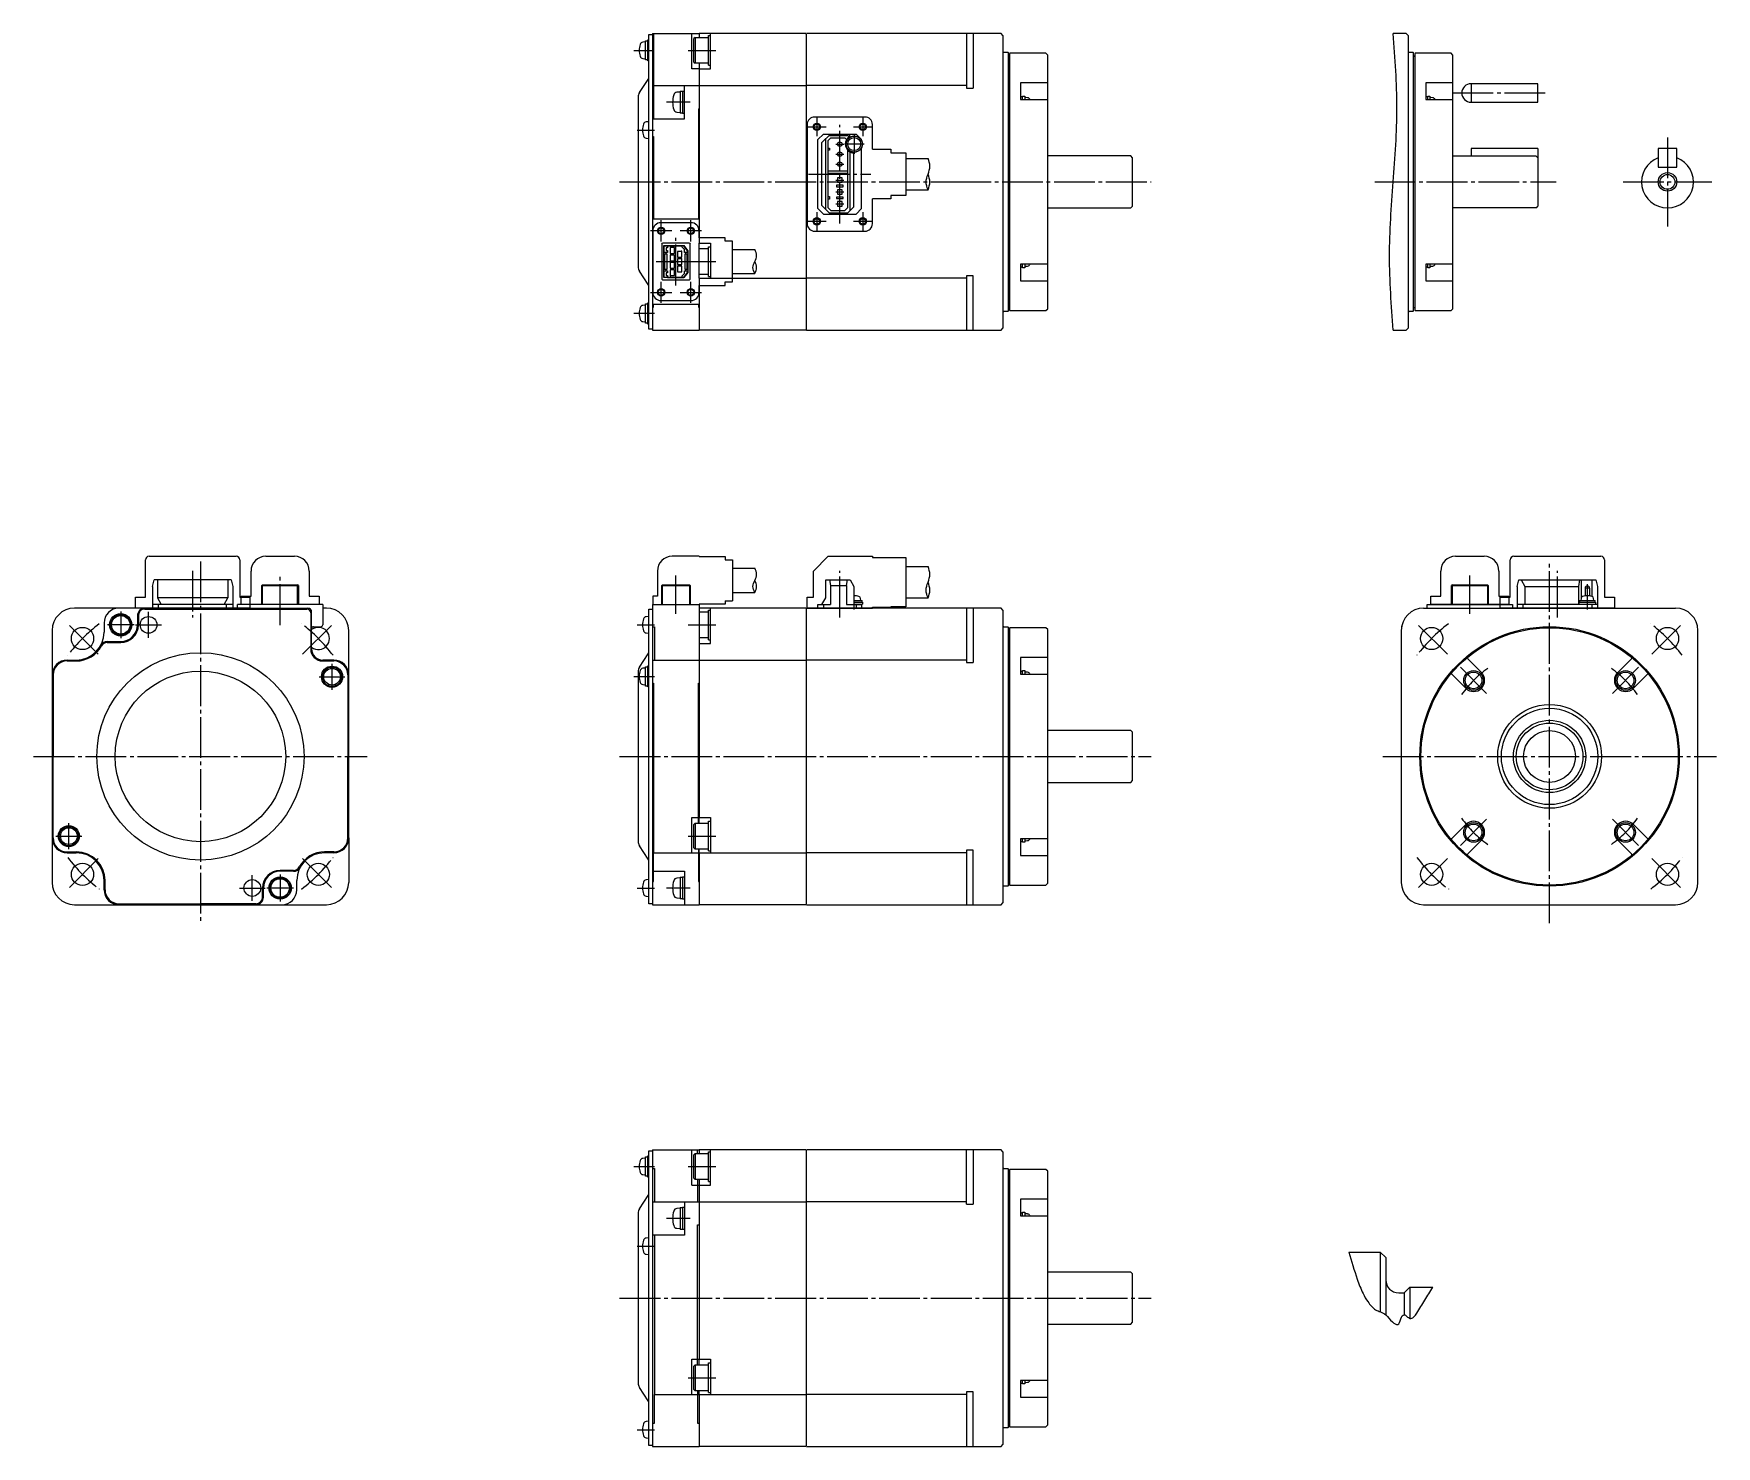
# Model space of a CAD drawing. Header units: millimetres. Extents: x -232 to 222, y -206 to 175.
import ezdxf

# ---------------------------------------------------------------- set-up
doc = ezdxf.new("R2010")
doc.units = ezdxf.units.MM
doc.linetypes.add('DASH_CENTER', pattern=[14, 11, -1, 1, -1])

msp = doc.modelspace()

# ---------------------------------------------------------------- linework, layer by layer
at = {"color": 7, "linetype": 'Continuous'}
for p, q in [((-66.9, 172.75), (-67.68, 172.68)), ((-66.9, 167.9), (-66.9, 173.1)), ((-66.9, 173.1), (-66.3, 173.1)), ((-66.3, 167.65), (-66.3, 173.35)), ((-66.3, 173.35), (-66, 173.35)), ((-66, 174.75), (-65, 174.75)), ((-66, 135), (-66, 174.75)), ((-65, 175), (-65, 95)), ((-65, 175), (-52.4, 175)), ((-64.8, 175), (-64.8, 161)), ((-54.4, 165.5), (-54.4, 175)), ((-53.55, 174), (-53.9, 173.65)), ((-53.9, 167.35), (-53.9, 173.65)), ((-53.55, 174), (-49.9, 174)), ((-53.55, 174), (-53.55, 167)), ((-52.4, 175), (-52.4, 174)), ((-23.7, 175), (-52.4, 175)), ((-49.9, 166.5), (-49.9, 174.5)), ((-49.9, 174.5), (-49.4, 174.5)), ((-49.4, 165.5), (-49.4, 175)), ((-23.7, 175), (-23.6, 174.9)), ((-23.6, 174.9), (-23.5, 175)), ((-23.6, 174.9), (-23.6, 95.1)), ((29, 175), (-23.5, 175)), ((19.7, 175), (19.7, 160.32)), ((21.5, 175), (21.5, 160.32)), ((29.5, 174.5), (29, 175)), ((29.5, 174.5), (29.5, 95.5)), ((138.32, 175), (134.82, 175)), ((138.82, 174.5), (138.32, 175)), ((138.82, 174.5), (138.82, 95.5)), ((-67.68, 168.32), (-66.9, 168.25)), ((29.8, 170), (30.8, 170)), ((31, 169.8), (30.8, 170)), ((31, 135), (31, 169.8)), ((31.3, 168.9), (31.2, 168.9)), ((31.4, 169.7), (31.3, 169.6)), ((31.3, 169.6), (31.3, 135)), ((41.1, 169.7), (31.4, 169.7)), ((41.6, 169.2), (41.1, 169.7)), ((41.6, 135), (41.6, 169.2)), ((139.12, 170), (140.12, 170)), ((140.32, 169.8), (140.12, 170)), ((140.32, 135), (140.32, 169.8)), ((140.62, 168.9), (140.52, 168.9)), ((140.72, 169.7), (140.62, 169.6)), ((140.62, 169.6), (140.62, 135)), ((150.42, 169.7), (140.72, 169.7)), ((150.92, 169.2), (150.42, 169.7)), ((150.92, 135), (150.92, 169.2)), ((-66.3, 167.9), (-66.9, 167.9)), ((-66, 167.65), (-66.3, 167.65)), ((-52.4, 165.5), (-54.4, 165.5)), ((-53.9, 167.35), (-53.55, 167)), ((-49.9, 167), (-53.55, 167)), ((-52.4, 167), (-52.4, 118.5)), ((-52.4, 165.5), (-49.4, 165.5)), ((-49.9, 166.5), (-49.4, 166.5)), ((-68.53, 159.09), (-66.17, 162.65)), ((-64.8, 161), (-64.8, 152)), ((-64.8, 161), (-52.4, 161)), ((-57.6, 159.25), (-58.45, 159.18)), ((-57.6, 159.45), (-57.6, 153.55)), ((-57.6, 159.45), (-56.9, 159.45)), ((-56.9, 159.5), (-56.4, 159.5)), ((-56.9, 159.5), (-56.9, 153.5)), ((-56.4, 152), (-56.4, 161)), ((-52.4, 161), (-23.6, 161)), ((19.7, 161), (-23.6, 161)), ((19.7, 160.32), (21.5, 160.32)), ((34.3, 161.71), (34.3, 157.22)), ((41.6, 161.71), (34.3, 161.71)), ((150.92, 161.71), (143.62, 161.71)), ((143.62, 161.71), (143.62, 157.22)), ((173.82, 161.5), (155.82, 161.5)), ((155.82, 161.5), (155.82, 156.5)), ((173.82, 156.5), (173.82, 161.5)), ((-68.9, 157.88), (-68.9, 135)), ((-52.6, 154.75), (-52.4, 154.75)), ((-52.6, 154.75), (-52.6, 135)), ((34.3, 158.01), (34.8, 158.01)), ((34.3, 157.22), (41.6, 157.22)), ((34.8, 158.16), (35.4, 158.16)), ((34.8, 157.22), (34.8, 158.16)), ((35.4, 158.16), (35.4, 157.22)), ((36.18, 157.69), (35.4, 157.76)), ((143.62, 158.01), (144.12, 158.01)), ((143.62, 157.22), (150.92, 157.22)), ((144.12, 157.22), (144.12, 158.16)), ((144.12, 158.16), (144.72, 158.16)), ((144.72, 158.16), (144.72, 157.22)), ((145.51, 157.69), (144.72, 157.76)), ((155.82, 156.5), (173.82, 156.5)), ((-66, 151.25), (-66.78, 151.18)), ((-65, 152), (-56.4, 152)), ((-58.45, 153.82), (-57.6, 153.75)), ((-56.9, 153.55), (-57.6, 153.55)), ((-56.4, 153.5), (-56.9, 153.5)), ((-66.78, 146.82), (-66, 146.75)), ((-65, 147.25), (-64.8, 147.25)), ((-64.8, 147.25), (-64.8, 125)), ((-18.9, 147.9), (-20.4, 146.4)), ((-20.4, 127.8), (-20.4, 146.4)), ((-19.3, 145.6), (-17, 147.9)), ((-19.3, 128.6), (-19.3, 145.6)), ((-18.9, 147.9), (-10.1, 147.9)), ((-18.3, 127.6), (-18.3, 146.6)), ((-16.95, 146.9), (-17.75, 146.1)), ((-17.75, 146.1), (-17.75, 128.1)), ((-17.4, 147.5), (-12.3, 147.5)), ((-16.95, 146.9), (-13.1, 146.9)), ((-13.1, 146.9), (-12.65, 146.45)), ((-11.97, 147.17), (-12.7, 147.9)), ((-11.8, 147.28), (-11.8, 147.9)), ((-8.6, 146.4), (-10.1, 147.9)), ((-8.6, 146.12), (-8.6, 146.4)), ((-17.75, 144.1), (-17.25, 144.1)), ((-17.25, 143.6), (-17.75, 143.6)), ((-17.25, 144.1), (-17.25, 143.6)), ((-12.3, 128.1), (-12.3, 143.51)), ((-11.7, 127.3), (-11.7, 143.07)), ((-10.7, 128.3), (-10.7, 142.8)), ((-8.6, 127.8), (-8.6, 144.28)), ((64, 142), (41.6, 142)), ((64.5, 141.5), (64, 142)), ((64.5, 128.5), (64.5, 141.5)), ((150.92, 142), (173.32, 142)), ((155.82, 144), (155.82, 142)), ((173.82, 144), (155.82, 144)), ((173.32, 142), (173.82, 141.5)), ((173.82, 144), (173.82, 128.5)), ((206.32, 144), (206.32, 139)), ((211.32, 144), (206.32, 144)), ((211.32, 139), (211.32, 144)), ((-17.75, 138), (-12.3, 138)), ((-12.3, 137.3), (-17.75, 137.3)), ((206.32, 139), (211.32, 139)), ((-68.9, 135), (-68.9, 112.12)), ((-66, 95.25), (-66, 135)), ((-52.6, 135), (-52.6, 125)), ((-15.4, 134.1), (-15.4, 133.7)), ((-13.6, 134.1), (-15.4, 134.1)), ((-15.4, 133.7), (-13.6, 133.7)), ((-15.1, 136.1), (-15.1, 134.9)), ((-13.9, 136.1), (-15.1, 136.1)), ((-15.1, 134.9), (-13.9, 134.9)), ((-13.9, 132.9), (-15.1, 132.9)), ((-15.1, 132.9), (-15.1, 131.7)), ((-15.1, 131.7), (-13.9, 131.7)), ((-13.9, 134.9), (-13.9, 136.1)), ((-13.9, 131.7), (-13.9, 132.9)), ((-13.6, 133.7), (-13.6, 134.1)), ((31, 100.2), (31, 135)), ((31.3, 135), (31.3, 100.4)), ((41.6, 100.8), (41.6, 135)), ((140.32, 100.2), (140.32, 135)), ((140.62, 135), (140.62, 100.4)), ((150.92, 100.8), (150.92, 135)), ((-18.9, 126.3), (-20.4, 127.8)), ((-17, 126.3), (-19.3, 128.6)), ((-17.75, 131.05), (-17.25, 131.05)), ((-17.25, 130.35), (-17.75, 130.35)), ((-17.75, 128.1), (-16.95, 127.3)), ((-17.25, 131.05), (-17.25, 130.35)), ((-16.95, 127.3), (-13.1, 127.3)), ((-13.6, 130.9), (-15.4, 130.9)), ((-15.4, 130.9), (-15.4, 130.5)), ((-15.4, 130.5), (-13.6, 130.5)), ((-15.1, 129.7), (-15.1, 128.5)), ((-13.9, 129.7), (-15.1, 129.7)), ((-15.1, 128.5), (-13.9, 128.5)), ((-13.9, 128.5), (-13.9, 129.7)), ((-13.6, 130.5), (-13.6, 130.9)), ((-13.1, 127.3), (-12.3, 128.1)), ((-12.7, 126.3), (-10.7, 128.3)), ((-8.6, 127.8), (-10.1, 126.3)), ((41.6, 128), (64, 128)), ((64, 128), (64.5, 128.5)), ((173.32, 128), (150.92, 128)), ((173.32, 128), (173.82, 128.5)), ((-65, 125), (-52.4, 125)), ((-18.9, 126.3), (-10.1, 126.3)), ((-17.4, 126.7), (-12.3, 126.7)), ((-62.53, 118.23), (-62.33, 118.43)), ((-62.53, 118.23), (-62.53, 108.78)), ((-55.08, 118.43), (-62.33, 118.43)), ((-55.08, 118.43), (-54.88, 118.23)), ((-54.88, 108.78), (-54.88, 118.23)), ((-52.4, 113.5), (-52.4, 118.5)), ((-52.4, 118.5), (-49.4, 118.5)), ((-49.4, 118.5), (-49.4, 109)), ((-61.95, 117.83), (-56.5, 117.83)), ((-61.95, 109.18), (-61.95, 117.83)), ((-61.75, 114.35), (-61.95, 114.35)), ((-61.85, 117.75), (-61, 117.75)), ((-61.85, 116), (-61.85, 117.75)), ((-61, 116), (-61.85, 116)), ((-61.75, 115.6), (-61.18, 115.6)), ((-61.75, 115.6), (-61.75, 111.4)), ((-61.4, 116), (-61.4, 115.6)), ((-61.35, 117.25), (-61.35, 116.5)), ((-61, 117.25), (-61.35, 117.25)), ((-61.35, 116.5), (-61, 116.5)), ((-61.18, 115.6), (-61.18, 111.4)), ((-61, 117.75), (-57, 117.75)), ((-61, 117.75), (-61, 117.25)), ((-61, 116.5), (-61, 116)), ((-60.1, 117.3), (-60.28, 117.3)), ((-60.28, 117.3), (-60.28, 115.7)), ((-60.28, 115.7), (-60.1, 115.7)), ((-60.28, 115.3), (-60.28, 113.7)), ((-60.1, 115.3), (-60.28, 115.3)), ((-60.28, 113.7), (-60.1, 113.7)), ((-60.1, 117.27), (-60.1, 117.3)), ((-59.1, 117.27), (-60.1, 117.27)), ((-60.1, 115.7), (-60.1, 115.73)), ((-60.1, 115.73), (-59.1, 115.73)), ((-60.1, 115.27), (-60.1, 115.3)), ((-59.1, 115.27), (-60.1, 115.27)), ((-60.1, 113.73), (-59.1, 113.73)), ((-60.1, 113.7), (-60.1, 113.73)), ((-59.1, 115.73), (-59.1, 117.27)), ((-59.1, 113.73), (-59.1, 115.27)), ((-58.3, 116.27), (-58.3, 114.73)), ((-57.3, 116.27), (-58.3, 116.27)), ((-58.3, 114.73), (-57.3, 114.73)), ((-57.3, 114.27), (-58.3, 114.27)), ((-58.3, 114.27), (-58.3, 112.73)), ((-57.12, 116.3), (-57.3, 116.3)), ((-57.3, 116.3), (-57.3, 116.27)), ((-57.3, 114.73), (-57.3, 114.7)), ((-57.3, 114.7), (-57.12, 114.7)), ((-57.3, 114.3), (-57.3, 114.27)), ((-57.12, 114.3), (-57.3, 114.3)), ((-57.12, 114.7), (-57.12, 116.3)), ((-57.12, 112.7), (-57.12, 114.3)), ((-56.57, 117.75), (-57, 117.75)), ((-57, 117.38), (-57, 117.75)), ((-56.4, 116.75), (-57, 117.38)), ((-55.55, 116.42), (-56.57, 117.75)), ((-55.45, 116.45), (-56.5, 117.83)), ((-56.4, 116), (-56.4, 116.75)), ((-55.55, 116), (-56.4, 116)), ((-56.23, 115.6), (-55.65, 115.6)), ((-56.23, 111.4), (-56.23, 115.6)), ((-56, 115.6), (-56, 116)), ((-55.65, 111.4), (-55.65, 115.6)), ((-55.65, 114.35), (-55.45, 114.35)), ((-55.55, 116), (-55.55, 116.42)), ((-55.45, 110.55), (-55.45, 116.45)), ((-52.4, 117), (-49.9, 117)), ((-52.4, 109), (-52.4, 113.5)), ((-49.9, 117.5), (-49.4, 117.5)), ((-49.9, 109.5), (-49.9, 117.5)), ((-66.17, 107.29), (-68.53, 110.91)), ((-61.95, 112.65), (-61.75, 112.65)), ((-56.5, 109.18), (-61.95, 109.18)), ((-61.85, 111), (-61, 111)), ((-61.85, 109.25), (-61.85, 111)), ((-61, 109.25), (-61.85, 109.25)), ((-61.18, 111.4), (-61.75, 111.4)), ((-61.4, 111.4), (-61.4, 111)), ((-61.35, 110.5), (-61.35, 109.75)), ((-61, 110.5), (-61.35, 110.5)), ((-61.35, 109.75), (-61, 109.75)), ((-61, 111), (-61, 110.5)), ((-61, 109.75), (-61, 109.25)), ((-61, 109.25), (-57, 109.25)), ((-60.28, 113.3), (-60.28, 111.7)), ((-60.1, 113.3), (-60.28, 113.3)), ((-60.28, 111.7), (-60.1, 111.7)), ((-60.1, 111.3), (-60.28, 111.3)), ((-60.28, 111.3), (-60.28, 109.7)), ((-60.28, 109.7), (-60.1, 109.7)), ((-60.1, 113.27), (-60.1, 113.3)), ((-59.1, 113.27), (-60.1, 113.27)), ((-60.1, 111.73), (-59.1, 111.73)), ((-60.1, 111.7), (-60.1, 111.73)), ((-60.1, 111.27), (-60.1, 111.3)), ((-59.1, 111.27), (-60.1, 111.27)), ((-60.1, 109.7), (-60.1, 109.73)), ((-60.1, 109.73), (-59.1, 109.73)), ((-59.1, 111.73), (-59.1, 113.27)), ((-59.1, 109.73), (-59.1, 111.27)), ((-58.3, 112.73), (-57.3, 112.73)), ((-57.3, 112.27), (-58.3, 112.27)), ((-58.3, 112.27), (-58.3, 110.73)), ((-58.3, 110.73), (-57.3, 110.73)), ((-57.3, 112.73), (-57.3, 112.7)), ((-57.3, 112.7), (-57.12, 112.7)), ((-57.3, 112.3), (-57.3, 112.27)), ((-57.12, 112.3), (-57.3, 112.3)), ((-57.3, 110.73), (-57.3, 110.7)), ((-57.3, 110.7), (-57.12, 110.7)), ((-57.12, 110.7), (-57.12, 112.3)), ((-57, 109.62), (-56.4, 110.25)), ((-57, 109.25), (-57, 109.62)), ((-57, 109.25), (-56.57, 109.25)), ((-56.57, 109.25), (-55.55, 110.58)), ((-56.5, 109.18), (-55.45, 110.55)), ((-56.4, 111), (-55.55, 111)), ((-56.4, 110.25), (-56.4, 111)), ((-55.65, 111.4), (-56.23, 111.4)), ((-56, 111), (-56, 111.4)), ((-55.45, 112.65), (-55.65, 112.65)), ((-55.55, 110.58), (-55.55, 111)), ((-49.9, 110), (-52.4, 110)), ((-52.4, 109), (-52.4, 95)), ((-52.4, 109), (-23.6, 109)), ((-49.9, 109.5), (-49.4, 109.5)), ((19.7, 109), (-23.6, 109)), ((19.7, 109.68), (19.7, 95)), ((21.5, 109.68), (19.7, 109.68)), ((21.5, 95), (21.5, 109.68)), ((34.3, 112.78), (34.3, 108.29)), ((41.6, 112.78), (34.3, 112.78)), ((34.8, 111.99), (34.3, 111.99)), ((34.8, 111.84), (34.8, 112.78)), ((35.4, 111.84), (34.8, 111.84)), ((35.4, 112.78), (35.4, 111.84)), ((35.4, 112.24), (36.18, 112.31)), ((150.92, 112.78), (143.62, 112.78)), ((143.62, 112.78), (143.62, 108.29)), ((144.12, 111.99), (143.62, 111.99)), ((144.12, 111.84), (144.12, 112.78)), ((144.72, 111.84), (144.12, 111.84)), ((144.72, 112.78), (144.72, 111.84)), ((144.72, 112.24), (145.51, 112.31)), ((-62.53, 108.78), (-62.33, 108.58)), ((-62.33, 108.58), (-55.08, 108.58)), ((-54.88, 108.78), (-55.08, 108.58)), ((34.3, 108.29), (41.6, 108.29)), ((143.62, 108.29), (150.92, 108.29)), ((-66.9, 101.75), (-67.68, 101.68)), ((-66.9, 96.9), (-66.9, 102.1)), ((-66.9, 102.1), (-66.3, 102.1)), ((-66.3, 96.65), (-66.3, 102.35)), ((-66.3, 102.35), (-66, 102.35)), ((-65, 102), (-52.4, 102)), ((-65, 101.25), (-64.8, 101.25)), ((-64.8, 101.25), (-64.8, 102)), ((-52.6, 102), (-52.6, 101.25)), ((-52.6, 101.25), (-52.4, 101.25)), ((30.8, 100), (29.8, 100)), ((30.8, 100), (31, 100.2)), ((31.2, 101.1), (31.3, 101.1)), ((31.3, 100.4), (31.4, 100.3)), ((31.4, 100.3), (41.1, 100.3)), ((41.1, 100.3), (41.6, 100.8)), ((140.12, 100), (139.12, 100)), ((140.12, 100), (140.32, 100.2)), ((140.52, 101.1), (140.62, 101.1)), ((140.62, 100.4), (140.72, 100.3)), ((140.72, 100.3), (150.42, 100.3)), ((150.42, 100.3), (150.92, 100.8)), ((-67.68, 97.32), (-66.9, 97.25)), ((-66.3, 96.9), (-66.9, 96.9)), ((-66, 96.65), (-66.3, 96.65)), ((29, 95), (29.5, 95.5)), ((138.32, 95), (138.82, 95.5)), ((-65, 95.25), (-66, 95.25)), ((-65, 95), (-52.4, 95)), ((-23.7, 95), (-52.4, 95)), ((-23.6, 95.1), (-23.7, 95)), ((-23.5, 95), (-23.6, 95.1)), ((-23.5, 95), (29, 95)), ((134.82, 95), (138.32, 95)), ((-199.9, 25.8), (-199.5, 27.6)), ((-178.7, 27.6), (-199.5, 27.6)), ((-198.6, 27.6), (-198.6, 22.8)), ((-179.6, 27.6), (-179.6, 22.8)), ((-178.7, 27.6), (-178.3, 25.8)), ((-18.3, 27.6), (-11.7, 27.6)), ((-18.3, 22.8), (-18.3, 27.6)), ((-17.3, 27.6), (-17, 26.1)), ((-12.7, 26.1), (-12.4, 27.6)), ((-11.7, 27.6), (-10.7, 25.8)), ((168.3, 25.8), (168.7, 27.6)), ((168.7, 27.6), (189.5, 27.6)), ((169.3, 27.6), (170.3, 25.8)), ((185.07, 27.6), (184.8, 25.8)), ((185.51, 27.6), (185.51, 22.68)), ((188.45, 27.6), (188.45, 23.17)), ((189.5, 27.6), (189.9, 25.8)), ((-199.9, 25.8), (-199.9, 20)), ((-179.6, 22.8), (-198.6, 22.8)), ((-198.6, 22.8), (-197.6, 21)), ((-180.6, 21), (-179.6, 22.8)), ((-178.3, 25.8), (-178.3, 20)), ((-170.22, 26.3), (-170.42, 26.1)), ((-170.42, 21), (-170.42, 26.1)), ((-170.42, 26.1), (-160.57, 26.1)), ((-170.22, 21), (-170.22, 26.3)), ((-170.22, 26.3), (-160.77, 26.3)), ((-160.77, 21), (-160.77, 26.3)), ((-160.57, 26.1), (-160.77, 26.3)), ((-160.57, 26.1), (-160.57, 21)), ((-62.53, 26.1), (-62.33, 26.3)), ((-62.53, 21), (-62.53, 26.1)), ((-62.33, 26.3), (-55.08, 26.3)), ((-55.08, 26.3), (-54.88, 26.1)), ((-54.88, 26.1), (-54.88, 21)), ((-19.3, 21), (-18.3, 22.8)), ((-17, 26.1), (-12.7, 26.1)), ((-17, 26.1), (-17, 21)), ((-12.7, 26.1), (-12.7, 21)), ((-10.7, 25.8), (-10.7, 21)), ((150.78, 26.3), (150.58, 26.1)), ((150.58, 21), (150.58, 26.1)), ((150.78, 26.3), (160.23, 26.3)), ((160.43, 26.1), (160.23, 26.3)), ((160.43, 26.1), (160.43, 21)), ((168.3, 25.8), (168.3, 20)), ((170.3, 25.8), (170.3, 21)), ((170.3, 25.8), (184.8, 25.8)), ((184.8, 25.8), (184.8, 21)), ((186.6, 25.4), (186.6, 23.31)), ((187.8, 25.4), (186.6, 25.4)), ((187.8, 25.4), (187.8, 23.31)), ((189.9, 25.8), (189.9, 20)), ((-209, 20), (-221, 20)), ((-177, 20), (-209, 20)), ((-202, 19.75), (-187, 19.75)), ((-178.3, 21), (-199.9, 21)), ((-198.4, 21), (-198.4, 20)), ((-187, 19.75), (-158.25, 19.75)), ((-180, 20), (-180, 21)), ((-154, 21), (-177, 21)), ((-177, 20), (-177, 21)), ((-177, 20), (-158, 20)), ((-157.25, 18.75), (-157.25, 9)), ((-157, 14.5), (-157, 19)), ((-154, 21), (-154, 15.5)), ((-153, 20), (-154, 20)), ((-66, -20), (-66, 19.75)), ((-66, 19.75), (-65, 19.75)), ((-65, 21), (-65, -60)), ((-65, 21), (-52.4, 21)), ((-52.4, 21), (-52.4, -36.5)), ((-23.7, 20), (-52.4, 20)), ((-52.4, 19), (-49.9, 19)), ((-49.9, 19.5), (-49.4, 19.5)), ((-49.9, 11.5), (-49.9, 19.5)), ((-49.4, 10.5), (-49.4, 20)), ((-23.7, 20), (-23.6, 19.9)), ((-23.6, 19.9), (-23.5, 20)), ((-23.6, 19.9), (-23.6, -59.9)), ((29, 20), (-23.5, 20)), ((-20.4, 21), (-17, 21)), ((-20.4, 20), (-20.4, 21)), ((-18.9, 21), (-18.9, 20)), ((-12.7, 21), (-8.6, 21)), ((-10.7, 22.05), (-8.45, 22.05)), ((-10.7, 21.6), (-8.4, 21.6)), ((-10.7, 21.1), (-8.4, 21.1)), ((-10.1, 21), (-10.1, 20)), ((-9.05, 21.1), (-9.05, 21)), ((-8.85, 22.05), (-8.9, 22.64)), ((-8.6, 21), (-8.6, 20)), ((-8.45, 21.6), (-8.45, 22.05)), ((-8.4, 21.6), (-8.4, 21.1)), ((19.7, 20), (19.7, 5.32)), ((21.5, 20), (21.5, 5.32)), ((29.5, 19.5), (29, 20)), ((29.5, 19.5), (29.5, -59.5)), ((143, 20), (211, 20)), ((144, 20), (144, 21)), ((144, 21), (167, 21)), ((167, 21), (167, 20)), ((189.9, 21), (168.3, 21)), ((169.8, 21), (169.8, 20)), ((185, 21.1), (185, 21.6)), ((185, 21.6), (187.2, 21.6)), ((185, 21.1), (187.2, 21.1)), ((185.05, 22.05), (185.05, 21.6)), ((185.05, 22.05), (187.2, 22.05)), ((185.5, 22.64), (185.45, 22.05)), ((185.65, 21), (185.65, 21.1)), ((187.2, 22.05), (189.35, 22.05)), ((187.2, 21.6), (189.4, 21.6)), ((187.2, 21.1), (189.4, 21.1)), ((188.4, 21), (188.4, 20)), ((188.75, 21.1), (188.75, 21)), ((188.95, 22.05), (188.9, 22.64)), ((189.35, 21.6), (189.35, 22.05)), ((189.4, 21.6), (189.4, 21.1)), ((-227, 14), (-227, 2)), ((-213, 16), (-213, 13.5)), ((-204, 18), (-204, 14.25)), ((-203.75, 18), (-203.75, 15.5)), ((-157, 9), (-157, 14.5)), ((-156.5, 15), (-154.5, 15)), ((-147, 2), (-147, 14)), ((-66, 17.75), (-66.78, 17.68)), ((-65, 15), (-64.5, 15)), ((-64.5, 15), (-64.5, 6)), ((29.8, 15), (30.8, 15)), ((31, 14.8), (30.8, 15)), ((31, -20), (31, 14.8)), ((31.3, 13.9), (31.2, 13.9)), ((31.4, 14.7), (31.3, 14.6)), ((31.3, 14.6), (31.3, -20)), ((41.1, 14.7), (31.4, 14.7)), ((41.6, 14.2), (41.1, 14.7)), ((41.6, -20), (41.6, 14.2)), ((137.08, 15), (137, 15)), ((137, 14), (137, -54)), ((217, -54), (217, 14)), ((-212.13, 11), (-208.5, 11)), ((-212.13, 10.75), (-208.5, 10.75)), ((-66.78, 13.32), (-66, 13.25)), ((-49.9, 12), (-52.4, 12)), ((-52.4, 10.5), (-49.4, 10.5)), ((-49.9, 11.5), (-49.4, 11.5)), ((-223, 6), (-220.5, 6)), ((-223, 5.75), (-220.5, 5.75)), ((-151, 6), (-154, 6)), ((-154, 5.75), (-151, 5.75)), ((-68.53, 4.09), (-66.17, 7.65)), ((-65, 6), (-52.4, 6)), ((-52.4, 6), (-23.6, 6)), ((19.7, 6), (-23.6, 6)), ((19.7, 5.32), (21.5, 5.32)), ((41.6, 6.71), (34.3, 6.71)), ((34.3, 6.71), (34.3, 2.22)), ((158.62, 2.63), (154.92, 6.32)), ((199.08, 6.32), (195.39, 2.63)), ((-227, 2), (-227, -42)), ((-227, 1.32), (-227, -54)), ((-226.75, 2), (-226.75, -20)), ((-147.25, 2), (-147.25, -20)), ((-147, -42), (-147, 2)), ((-68.9, 2.88), (-68.9, -20)), ((-66.9, 3.83), (-67.68, 3.77)), ((-66.9, 4.18), (-66.3, 4.18)), ((-66.9, -1.02), (-66.9, 4.18)), ((-66.3, 4.43), (-66, 4.43)), ((-66.3, -1.27), (-66.3, 4.43)), ((34.3, 3.01), (34.8, 3.01)), ((34.3, 2.22), (41.6, 2.22)), ((34.8, 2.22), (34.8, 3.16)), ((34.8, 3.16), (35.4, 3.16)), ((35.4, 3.16), (35.4, 2.22)), ((36.18, 2.69), (35.4, 2.76)), ((150.68, 2.08), (154.37, -1.61)), ((199.63, -1.61), (203.32, 2.08)), ((-67.68, -0.6), (-66.9, -0.67)), ((-66.3, -1.02), (-66.9, -1.02)), ((-66, -1.27), (-66.3, -1.27)), ((-65, -0.25), (-64.8, -0.25)), ((-64.8, -0.25), (-64.8, -46)), ((-52.6, -0.25), (-52.4, -0.25)), ((-52.6, -38), (-52.6, -0.25)), ((64, -13), (41.6, -13)), ((64.5, -13.5), (64, -13)), ((64.5, -26.5), (64.5, -13.5)), ((-226.75, -42), (-226.75, -20)), ((-147.25, -42), (-147.25, -20)), ((-68.9, -20), (-68.9, -42.88)), ((-66, -59.75), (-66, -20)), ((31, -54.8), (31, -20)), ((31.3, -20), (31.3, -54.6)), ((41.6, -54.2), (41.6, -20)), ((41.6, -27), (64, -27)), ((64, -27), (64.5, -26.5)), ((-54.4, -46), (-54.4, -36.5)), ((-54.4, -36.5), (-52.4, -36.5)), ((-53.55, -38), (-53.9, -38.35)), ((-53.9, -44.65), (-53.9, -38.35)), ((-53.55, -38), (-49.9, -38)), ((-53.55, -38), (-53.55, -45)), ((-52.4, -36.5), (-49.4, -36.5)), ((-52.4, -38), (-52.4, -36.5)), ((-49.9, -45.5), (-49.9, -37.5)), ((-49.9, -37.5), (-49.4, -37.5)), ((-49.4, -36.5), (-49.4, -46)), ((154.37, -38.38), (150.68, -42.08)), ((203.32, -42.08), (199.63, -38.38)), ((-147, -42), (-147, -54)), ((-66.17, -47.71), (-68.53, -44.09)), ((-53.9, -44.65), (-53.55, -45)), ((-49.9, -45), (-53.55, -45)), ((-52.6, -45), (-52.6, -53.75)), ((-52.4, -46), (-52.4, -45)), ((21.5, -45.32), (19.7, -45.32)), ((19.7, -45.32), (19.7, -60)), ((21.5, -60), (21.5, -45.32)), ((41.6, -42.22), (34.3, -42.22)), ((34.3, -42.22), (34.3, -46.71)), ((34.8, -43.01), (34.3, -43.01)), ((34.8, -43.16), (34.8, -42.22)), ((35.4, -43.16), (34.8, -43.16)), ((35.4, -42.22), (35.4, -43.16)), ((35.4, -42.76), (36.18, -42.69)), ((154.92, -46.32), (158.62, -42.63)), ((195.39, -42.63), (199.08, -46.32)), ((-223, -45.75), (-220.5, -45.75)), ((-223, -46), (-220.5, -46)), ((-151, -45.75), (-153.5, -45.75)), ((-151, -46), (-153.5, -46)), ((-64.8, -53.75), (-64.8, -46)), ((-64.8, -46), (-52.4, -46)), ((-52.4, -46), (-23.6, -46)), ((-52.4, -46), (-52.4, -60)), ((-49.9, -45.5), (-49.4, -45.5)), ((19.7, -46), (-23.6, -46)), ((34.3, -46.71), (41.6, -46.71)), ((-213, -56), (-213, -53.5)), ((-212.75, -56), (-212.75, -53.5)), ((-170, -58), (-170, -54.25)), ((-161.87, -50.75), (-165.5, -50.75)), ((-161.87, -51), (-165.5, -51)), ((-161, -56), (-161, -53.5)), ((-66, -53.25), (-66.78, -53.32)), ((-65, -53.75), (-64.8, -53.75)), ((-64.8, -51), (-56.4, -51)), ((-57.6, -52.75), (-58.45, -52.82)), ((-57.6, -52.55), (-56.9, -52.55)), ((-57.6, -52.55), (-57.6, -58.45)), ((-56.9, -52.5), (-56.9, -58.5)), ((-56.9, -52.5), (-56.4, -52.5)), ((-56.4, -51), (-56.4, -60)), ((-52.6, -53.75), (-52.4, -53.75)), ((31.2, -53.9), (31.3, -53.9)), ((41.1, -54.7), (41.6, -54.2)), ((-170.25, -58), (-170.25, -55.5)), ((-66.78, -57.68), (-66, -57.75)), ((-58.45, -58.18), (-57.6, -58.25)), ((-56.9, -58.45), (-57.6, -58.45)), ((-56.4, -58.5), (-56.9, -58.5)), ((30.8, -55), (29.8, -55)), ((30.8, -55), (31, -54.8)), ((31.3, -54.6), (31.4, -54.7)), ((31.4, -54.7), (41.1, -54.7)), ((-221, -60), (-153, -60)), ((-209, -59.75), (-187, -59.75)), ((-209, -60), (-165, -60)), ((-172, -59.75), (-187, -59.75)), ((-65, -59.75), (-66, -59.75)), ((-65, -60), (-52.4, -60)), ((-23.7, -60), (-52.4, -60)), ((-23.6, -59.9), (-23.7, -60)), ((-23.5, -60), (-23.6, -59.9)), ((-23.5, -60), (29, -60)), ((29, -60), (29.5, -59.5)), ((143, -60), (211, -60)), ((-66, -166.14), (-66, -126.39)), ((-66, -126.39), (-65, -126.39)), ((-65, -126.14), (-65, -206.14)), ((-65, -126.14), (-52.4, -126.14)), ((-54.4, -135.64), (-54.4, -126.14)), ((-52.9, -127.14), (-52.9, -126.14)), ((-52.4, -126.14), (-52.4, -127.14)), ((-23.7, -126.14), (-52.4, -126.14)), ((-49.9, -126.64), (-49.4, -126.64)), ((-49.9, -134.64), (-49.9, -126.64)), ((-49.4, -135.64), (-49.4, -126.14)), ((-23.6, -126.24), (-23.6, -206.04)), ((29, -126.14), (-23.5, -126.14)), ((19.7, -140.82), (19.7, -126.14)), ((21.5, -126.14), (21.5, -140.82)), ((29.5, -126.64), (29, -126.14)), ((29.5, -126.64), (29.5, -205.64)), ((-66.9, -128.39), (-67.68, -128.46)), ((-66.9, -128.04), (-66.3, -128.04)), ((-66.9, -133.24), (-66.9, -128.04)), ((-66.3, -127.79), (-66, -127.79)), ((-66.3, -133.49), (-66.3, -127.79)), ((-65, -131.14), (-64.5, -131.14)), ((-64.5, -131.14), (-64.5, -140.14)), ((-53.55, -127.14), (-53.9, -127.49)), ((-53.9, -133.79), (-53.9, -127.49)), ((-53.55, -127.14), (-49.9, -127.14)), ((-53.55, -127.14), (-53.55, -134.14)), ((29.8, -131.14), (30.8, -131.14)), ((31, -131.34), (30.8, -131.14)), ((31, -166.14), (31, -131.34)), ((31.4, -131.44), (31.3, -131.54)), ((31.3, -131.54), (31.3, -166.14)), ((41.1, -131.44), (31.4, -131.44)), ((41.6, -131.94), (41.1, -131.44)), ((-67.68, -132.82), (-66.9, -132.89)), ((-66.3, -133.24), (-66.9, -133.24)), ((-66, -133.49), (-66.3, -133.49)), ((-54.4, -135.64), (-49.4, -135.64)), ((-53.9, -133.79), (-53.55, -134.14)), ((-49.9, -134.14), (-53.55, -134.14)), ((-52.9, -134.14), (-52.9, -140.14)), ((-52.4, -134.14), (-52.4, -182.64)), ((-49.9, -134.64), (-49.4, -134.64)), ((31.3, -132.24), (31.2, -132.24)), ((41.6, -166.14), (41.6, -131.94)), ((-68.53, -142.04), (-66.17, -138.49)), ((-65, -140.14), (-52.4, -140.14)), ((-56.4, -140.14), (-56.4, -149.14)), ((-52.4, -140.14), (-23.6, -140.14)), ((19.7, -140.14), (-23.6, -140.14)), ((41.6, -139.43), (34.3, -139.43)), ((34.3, -139.43), (34.3, -143.92)), ((-68.9, -143.26), (-68.9, -166.14)), ((-57.6, -141.89), (-58.45, -141.96)), ((-57.6, -141.69), (-57.6, -147.59)), ((-57.6, -141.69), (-56.9, -141.69)), ((-56.9, -141.64), (-56.4, -141.64)), ((-56.9, -141.64), (-56.9, -147.64)), ((19.7, -140.82), (21.5, -140.82)), ((34.3, -143.13), (34.8, -143.13)), ((34.3, -143.92), (41.6, -143.92)), ((34.8, -143.92), (34.8, -142.98)), ((34.8, -142.98), (35.4, -142.98)), ((35.4, -142.98), (35.4, -143.92)), ((36.18, -143.45), (35.4, -143.38)), ((-56.4, -149.14), (-65, -149.14)), ((-64.5, -149.14), (-64.5, -192.14)), ((-58.45, -147.31), (-57.6, -147.39)), ((-56.9, -147.59), (-57.6, -147.59)), ((-56.4, -147.64), (-56.9, -147.64)), ((-52.9, -146.39), (-52.4, -146.39)), ((-52.9, -184.14), (-52.9, -146.39)), ((-66, -149.89), (-66.78, -149.96)), ((-66.78, -154.32), (-66, -154.39)), ((122.8, -153.73), (131.3, -153.73)), ((131.3, -153.73), (132.8, -155.23)), ((131.3, -153.73), (131.3, -169.83)), ((132.8, -155.23), (132.8, -170.63)), ((64, -159.14), (41.6, -159.14)), ((64.5, -159.64), (64, -159.14)), ((64.5, -172.64), (64.5, -159.64)), ((137.8, -164.73), (139.3, -163.23)), ((139.3, -163.23), (139.3, -171.61)), ((139.3, -163.23), (145.55, -163.23)), ((-68.9, -166.14), (-68.9, -189.01)), ((-66, -205.89), (-66, -166.14)), ((31, -200.94), (31, -166.14)), ((31.3, -166.14), (31.3, -200.74)), ((41.6, -200.34), (41.6, -166.14)), ((136.3, -164.73), (137.8, -164.73)), ((137.8, -164.73), (137.8, -170.63)), ((41.6, -173.14), (64, -173.14)), ((64, -173.14), (64.5, -172.64)), ((-54.4, -192.14), (-54.4, -182.64)), ((-54.4, -182.64), (-52.4, -182.64)), ((-53.55, -184.14), (-53.9, -184.49)), ((-53.9, -190.79), (-53.9, -184.49)), ((-53.55, -184.14), (-49.9, -184.14)), ((-53.55, -184.14), (-53.55, -191.14)), ((-52.4, -182.64), (-49.4, -182.64)), ((-52.4, -184.14), (-52.4, -182.64)), ((-49.9, -191.64), (-49.9, -183.64)), ((-49.9, -183.64), (-49.4, -183.64)), ((-49.4, -182.64), (-49.4, -192.14)), ((-66.17, -193.85), (-68.53, -190.23)), ((41.6, -188.36), (34.3, -188.36)), ((34.3, -188.36), (34.3, -192.85)), ((34.8, -189.15), (34.3, -189.15)), ((34.8, -189.3), (34.8, -188.36)), ((35.4, -189.3), (34.8, -189.3)), ((35.4, -188.36), (35.4, -189.3)), ((35.4, -188.9), (36.18, -188.83)), ((-64.5, -199.89), (-64.5, -192.14)), ((-64.5, -192.14), (-52.4, -192.14)), ((-53.9, -190.79), (-53.55, -191.14)), ((-49.9, -191.14), (-53.55, -191.14)), ((-52.9, -191.14), (-52.9, -199.89)), ((-52.4, -192.14), (-52.4, -191.14)), ((-52.4, -192.14), (-23.6, -192.14)), ((-52.4, -192.14), (-52.4, -206.14)), ((-49.9, -191.64), (-49.4, -191.64)), ((19.7, -192.14), (-23.6, -192.14)), ((21.5, -191.46), (19.7, -191.46)), ((19.7, -191.46), (19.7, -206.14)), ((21.5, -206.14), (21.5, -191.46)), ((34.3, -192.85), (41.6, -192.85)), ((-66, -199.39), (-66.78, -199.46)), ((-66.78, -203.82), (-66, -203.89)), ((-65, -199.89), (-64.5, -199.89)), ((-52.9, -199.89), (-52.4, -199.89)), ((30.8, -201.14), (29.8, -201.14)), ((30.8, -201.14), (31, -200.94)), ((31.2, -200.04), (31.3, -200.04)), ((31.3, -200.74), (31.4, -200.84)), ((31.4, -200.84), (41.1, -200.84)), ((41.1, -200.84), (41.6, -200.34)), ((-65, -205.89), (-66, -205.89)), ((-65, -206.14), (-52.4, -206.14)), ((-23.7, -206.14), (-52.4, -206.14)), ((-23.6, -206.04), (-23.7, -206.14)), ((-23.5, -206.14), (-23.6, -206.04)), ((-23.5, -206.14), (29, -206.14)), ((29, -206.14), (29.5, -205.64))]:
    msp.add_line(p, q, dxfattribs=at)
at = {"color": 1, "linetype": 'DASH_CENTER'}
for p, q in [((-70.1, 170.5), (-64.8, 170.5)), ((-55.4, 170.5), (-47.9, 170.5)), ((150.82, 159), (176.32, 159)), ((-54.9, 156.5), (-61.28, 156.5)), ((-23.2, 149.85), (-18.2, 149.85)), ((-20.7, 152.35), (-20.7, 147.35)), ((-14.5, 123.8), (-14.5, 150.4)), ((-10.8, 149.85), (-5.8, 149.85)), ((-8.3, 152.35), (-8.3, 147.35)), ((-69.2, 149), (-64.5, 149)), ((-10.6, 147.85), (-10.6, 142.55)), ((208.82, 147), (208.82, 123)), ((-15.6, 145.2), (-13.4, 145.2)), ((-15.6, 142.5), (-13.4, 142.5)), ((-7.95, 145.2), (-13.25, 145.2)), ((-22.9, 137.1), (-6.1, 137.1)), ((-15.6, 139.8), (-13.4, 139.8)), ((-73.9, 135), (15.3, 135)), ((-15.6, 135.5), (-13.4, 135.5)), ((-15.6, 132.3), (-13.4, 132.3)), ((15.3, 135), (69.5, 135)), ((129.82, 135), (178.82, 135)), ((196.82, 135), (220.82, 135)), ((-15.6, 129.1), (-13.4, 129.1)), ((-62.7, 118.95), (-62.7, 124.65)), ((-54.7, 118.95), (-54.7, 124.65)), ((-18.2, 124.35), (-23.2, 124.35)), ((-20.7, 126.85), (-20.7, 121.85)), ((-5.8, 124.35), (-10.8, 124.35)), ((-8.3, 126.85), (-8.3, 121.85)), ((-59.85, 121.8), (-65.55, 121.8)), ((-58.7, 107.08), (-58.7, 119.93)), ((-51.85, 121.8), (-57.55, 121.8)), ((-64.03, 113.5), (-53.38, 113.5)), ((-55.4, 113.5), (-47.9, 113.5)), ((-65.55, 105.2), (-59.85, 105.2)), ((-62.7, 102.35), (-62.7, 108.05)), ((-57.55, 105.2), (-51.85, 105.2)), ((-54.7, 102.35), (-54.7, 108.05)), ((-64.5, 99.5), (-70.1, 99.5)), ((-187, 32.6), (-187, -65)), ((177, -65), (177, 32.6)), ((-189.1, 30.1), (-189.1, 17.5)), ((-165.5, 15.45), (-165.5, 28.8)), ((-58.7, 18.5), (-58.7, 28.8)), ((-14.5, 17.5), (-14.5, 30.1)), ((155.5, 18.5), (155.5, 28.8)), ((179.1, 17.5), (179.1, 30.1)), ((-10.6, 19.6), (-10.6, 24.85)), ((187.2, 19.6), (187.2, 26.5)), ((-208.5, 19.1), (-208.5, 11.9)), ((-201, 12), (-201, 19)), ((-214.58, 7.58), (-223.06, 16.06)), ((-204.9, 15.5), (-212.1, 15.5)), ((-204.5, 15.5), (-197.5, 15.5)), ((-159.42, 7.58), (-150.94, 16.06)), ((-69.2, 15.5), (-64.5, 15.5)), ((-55.4, 15.5), (-47.9, 15.5)), ((149.42, 7.58), (140.94, 16.06)), ((204.58, 7.58), (213.06, 16.06)), ((-151.5, -2), (-151.5, 5)), ((-155, 1.5), (-148, 1.5)), ((-70.1, 1.58), (-64.5, 1.58)), ((160.03, -3.03), (152.96, 4.04)), ((193.97, -3.03), (201.04, 4.04)), ((-232, -20), (-142, -20)), ((-73.9, -20), (69.5, -20)), ((132, -20), (222, -20)), ((-222.5, -45), (-222.5, -38)), ((160.03, -36.97), (152.96, -44.04)), ((193.97, -36.97), (201.04, -44.04)), ((-226, -41.5), (-219, -41.5)), ((-55.4, -41.5), (-47.9, -41.5)), ((-214.58, -47.58), (-223.06, -56.06)), ((-159.42, -47.58), (-150.94, -56.06)), ((149.42, -47.58), (140.94, -56.06)), ((204.58, -47.58), (213.06, -56.06)), ((-173, -59), (-173, -52)), ((-165.5, -51.9), (-165.5, -59.1)), ((-176.5, -55.5), (-169.5, -55.5)), ((-161.9, -55.5), (-169.1, -55.5)), ((-69.2, -55.5), (-64.5, -55.5)), ((-54.9, -55.5), (-61.28, -55.5)), ((-70.1, -130.64), (-64.5, -130.64)), ((-55.4, -130.64), (-47.9, -130.64)), ((-54.9, -144.64), (-61.28, -144.64)), ((-69.2, -152.14), (-64.5, -152.14)), ((-73.9, -166.14), (69.5, -166.14)), ((-55.4, -187.64), (-47.9, -187.64)), ((-69.2, -201.64), (-64.5, -201.64))]:
    msp.add_line(p, q, dxfattribs=at)
at = {"color": 4, "linetype": 'Continuous'}
for p, q in [((-23.3, 150.5), (-23.3, 123.7)), ((-7.7, 152.5), (-21.3, 152.5)), ((-5.7, 143.8), (-5.7, 150.5)), ((-5.7, 143.8), (-0.7, 143.8)), ((-0.7, 143.8), (-0.7, 142.85)), ((-0.7, 142.85), (3.3, 142.85)), ((3.3, 142.85), (3.3, 131.35)), ((3.3, 141.35), (9.3, 141.35)), ((3.3, 132.85), (9.3, 132.85)), ((-0.7, 130.4), (-5.7, 130.4)), ((-5.7, 123.7), (-5.7, 130.4)), ((-0.7, 131.35), (-0.7, 130.4)), ((3.3, 131.35), (-0.7, 131.35)), ((-54.65, 124), (-62.75, 124)), ((-64.95, 121.8), (-64.95, 105.2)), ((-52.45, 119.95), (-52.45, 121.8)), ((-45.45, 119.95), (-52.45, 119.95)), ((-45.45, 119), (-45.45, 119.95)), ((-43.45, 119), (-45.45, 119)), ((-43.45, 108), (-43.45, 119)), ((-21.3, 121.7), (-7.7, 121.7)), ((-43.45, 116.75), (-37.45, 116.75)), ((-43.45, 110.25), (-37.45, 110.25)), ((-52.45, 107.05), (-45.45, 107.05)), ((-52.45, 105.2), (-52.45, 107.05)), ((-45.45, 108), (-43.45, 108)), ((-45.45, 107.05), (-45.45, 108)), ((-62.75, 103), (-54.65, 103)), ((-201.85, 23), (-201.85, 33)), ((-200.85, 34), (-177.35, 34)), ((-176.35, 33), (-176.35, 23)), ((-169.35, 34), (-161.65, 34)), ((-52.45, 34), (-59.7, 34)), ((-52.45, 34), (-52.45, 33.95)), ((-52.45, 33.95), (-45.45, 33.95)), ((-45.45, 33.95), (-45.45, 33)), ((-45.45, 33), (-43.45, 33)), ((-43.45, 33), (-43.45, 22)), ((-21.6, 30), (-17.6, 34)), ((-17.6, 34), (-5.7, 34)), ((-5.7, 34), (-5.7, 33.7)), ((-5.7, 33.7), (-0.7, 33.7)), ((-0.7, 33.7), (-0.7, 33.64)), ((-0.7, 33.64), (3.3, 33.64)), ((3.3, 33.64), (3.3, 20.36)), ((151.65, 34), (159.35, 34)), ((166.35, 23), (166.35, 33)), ((167.35, 34), (190.85, 34)), ((191.85, 33), (191.85, 23)), ((-173.35, 23.2), (-173.35, 30)), ((-157.65, 30), (-157.65, 23.2)), ((-63.7, 30), (-63.7, 23.2)), ((-43.45, 30.75), (-37.45, 30.75)), ((-21.6, 23), (-21.6, 30)), ((3.3, 31.25), (9.3, 31.25)), ((147.65, 23.2), (147.65, 30)), ((163.35, 30), (163.35, 23.2)), ((-204.5, 20), (-204.5, 23)), ((-204.5, 23), (-201.85, 23)), ((-176.35, 23), (-173.7, 23)), ((-176, 23.2), (-173.35, 23.2)), ((-176, 21), (-176, 23.2)), ((-173.7, 23), (-173.7, 20)), ((-157.65, 23.2), (-155, 23.2)), ((-155, 23.2), (-155, 21)), ((-63.7, 23.2), (-64.95, 23.2)), ((-64.95, 23.2), (-64.95, 21)), ((-62.53, 26.1), (-54.88, 26.1)), ((-62.33, 21), (-62.33, 26.3)), ((-55.08, 26.3), (-55.08, 21)), ((-43.45, 24.25), (-37.45, 24.25)), ((-23.3, 20), (-23.3, 23)), ((-23.3, 23), (-21.6, 23)), ((3.3, 22.75), (9.3, 22.75)), ((145, 21), (145, 23.2)), ((145, 23.2), (147.65, 23.2)), ((150.58, 26.1), (160.43, 26.1)), ((150.78, 21), (150.78, 26.3)), ((160.23, 26.3), (160.23, 21)), ((163.35, 23.2), (166, 23.2)), ((163.7, 23), (166.35, 23)), ((163.7, 20), (163.7, 23)), ((166, 23.2), (166, 21)), ((191.85, 23), (194.5, 23)), ((194.5, 23), (194.5, 20)), ((-173.7, 20), (-204.5, 20)), ((-155, 21), (-176, 21)), ((-64.95, 21), (-52.45, 21)), ((-45.45, 21.05), (-52.45, 21.05)), ((-52.45, 21.05), (-52.45, 21)), ((-45.45, 22), (-43.45, 22)), ((-45.45, 22), (-45.45, 21.05)), ((-23.3, 20), (-5.7, 20)), ((-5.7, 20), (-5.7, 20.3)), ((-5.7, 20.3), (-0.7, 20.3)), ((3.3, 20.36), (-0.7, 20.36)), ((-0.7, 20.36), (-0.7, 20.3)), ((166, 21), (145, 21)), ((194.5, 20), (163.7, 20))]:
    msp.add_line(p, q, dxfattribs=at)
at = {"color": 2, "linetype": 'Continuous'}
for centre, radius in [((-20.7, 149.85), 1), ((-8.3, 149.85), 1), ((208.82, 135), 2.5), ((-62.7, 121.8), 1), ((-54.7, 121.8), 1), ((-20.7, 124.35), 1), ((-8.3, 124.35), 1), ((-62.7, 105.2), 1), ((-54.7, 105.2), 1)]:
    msp.add_circle(centre, radius, dxfattribs=at)
at = {"color": 7, "linetype": 'Continuous'}
for centre, radius in [((-20.7, 149.85), 0.75), ((-8.3, 149.85), 0.75), ((-14.5, 145.2), 0.6), ((-10.6, 145.2), 2.2), ((-10.6, 145.2), 2.15), ((-10.6, 145.2), 1.75), ((-14.5, 142.5), 0.6), ((-14.5, 139.8), 0.6), ((208.82, 135), 2), ((-62.7, 121.8), 0.8), ((-54.7, 121.8), 0.8), ((-20.7, 124.35), 0.75), ((-8.3, 124.35), 0.75), ((-62.7, 105.2), 0.8), ((-54.7, 105.2), 0.8), ((-208.5, 15.5), 3), ((-208.5, 15.5), 2.75), ((-218.82, 11.82), 3), ((-208.5, 15.5), 2.5), ((-201, 15.5), 2.25), ((177, -20), 35), ((145.18, 11.82), 3), ((177, -20), 34.7), ((208.82, 11.82), 3), ((-187, -20), 27.96), ((-187, -20), 23), ((-151.5, 1.5), 2.85), ((-151.5, 1.5), 2.6), ((-151.5, 1.5), 2.25), ((156.49, 0.51), 2.65), ((156.49, 0.51), 2.25), ((197.51, 0.51), 2.65), ((197.51, 0.51), 2.25), ((177, -20), 14), ((177, -20), 13), ((177, -20), 9.75), ((177, -20), 9), ((177, -20), 7), ((-222.5, -41.5), 2.85), ((-222.5, -41.5), 2.6), ((-222.5, -41.5), 2.25), ((156.49, -40.51), 2.65), ((156.49, -40.51), 2.25), ((197.51, -40.51), 2.65), ((197.51, -40.51), 2.25), ((-218.82, -51.82), 3), ((-155.18, -51.82), 3), ((145.18, -51.82), 3), ((208.82, -51.82), 3), ((-173, -55.5), 2.25), ((-165.5, -55.5), 3), ((-165.5, -55.5), 2.75), ((-165.5, -55.5), 2.5)]:
    msp.add_circle(centre, radius, dxfattribs=at)
for centre, radius, start, end in [((-67.61, 171.89), 0.8, 95, 164.5573), ((-62.6, 170.5), 6, 164.5573, 180), ((-62.6, 170.5), 6, 180, 195.4427), ((-67.61, 169.12), 0.8, 195.4427, 265), ((29.8, 170.3), 0.3, 180, 270), ((31.2, 169.1), 0.2, 180, 270), ((139.12, 170.3), 0.3, 180, 270), ((140.52, 169.1), 0.2, 180, 270), ((-66.7, 157.88), 2.2, 146.3649, 180), ((-67, 163.2), 1, 326.3649, 0), ((-58.36, 158.18), 1, 95, 163.743), ((155.82, 159), 2.5, 90, 180), ((155.82, 159), 2.5, 180, 270), ((-52.6, 156.5), 7, 163.743, 180), ((-52.6, 156.5), 7, 180, 196.257), ((-58.36, 154.82), 1, 196.257, 265), ((36.11, 156.89), 0.8, 24.57, 85), ((145.44, 156.89), 0.8, 24.57, 85), ((-61.7, 149), 6, 164.5573, 180), ((-66.71, 150.39), 0.8, 95, 164.5573), ((-61.7, 149), 6, 180, 195.4427), ((-66.71, 147.62), 0.8, 195.4427, 265), ((-10.6, 145.2), 2.4, 120, 267.612), ((208.82, 135), 7, 110.9248, 270), ((208.82, 135), 7, 270, 69.0752), ((-66.7, 112.12), 2.2, 180, 213.6351), ((36.11, 113.11), 0.8, 275, 335.43), ((145.44, 113.11), 0.8, 275, 335.43), ((-67, 106.74), 1, 0, 33.6351), ((-62.6, 99.5), 6, 164.5573, 180), ((-67.61, 100.89), 0.8, 95, 164.5573), ((29.8, 99.7), 0.3, 90, 180), ((31.2, 100.9), 0.2, 90, 180), ((139.12, 99.7), 0.3, 90, 180), ((140.52, 100.9), 0.2, 90, 180), ((-62.6, 99.5), 6, 180, 195.4427), ((-67.61, 98.12), 0.8, 195.4427, 265), ((-10.6, 18.85), 4.5, 90, 91.2733), ((-10.6, 18.85), 4.5, 73.6123, 90), ((-9.5, 22.59), 0.6, 5, 73.6123), ((186.1, 22.59), 0.6, 106.3877, 175), ((187.2, 18.85), 4.5, 90, 106.3877), ((187.2, 25.4), 0.6, 0.0018, 179.9982), ((187.2, 18.85), 4.5, 73.6123, 90), ((188.3, 22.59), 0.6, 5, 73.6123), ((-221, 14), 6, 90, 180), ((-209, 16), 4, 90, 180), ((-202, 18), 2, 90, 180), ((-202, 18), 1.75, 90, 180), ((-199.75, 19.5), 0.5, 30, 90), ((-158.25, 18.75), 1, 0, 90), ((-158, 19), 1, 0, 90), ((-153, 14), 6, 0, 90), ((143, 14), 6, 90, 180), ((211, 14), 6, 0, 90), ((-208.5, 15.5), 4.75, 270, 0), ((-208.5, 15.5), 4.5, 270, 0), ((-203.5, 14.25), 0.5, 180, 200.4137), ((-156.5, 14.5), 0.5, 90, 180), ((-155.18, 11.82), 3, 232.6558, 127.3442), ((-154.5, 15.5), 0.5, 270, 0), ((-61.7, 15.5), 6, 164.5573, 180), ((-61.7, 15.5), 6, 180, 195.4427), ((-66.71, 16.89), 0.8, 95, 164.5573), ((-66.71, 14.12), 0.8, 195.4427, 265), ((29.8, 15.3), 0.3, 180, 270), ((31.2, 14.1), 0.2, 180, 270), ((-220.5, 13.5), 7.5, 270, 0), ((-220.5, 13.5), 7.75, 270, 331.7263), ((-212.13, 9), 2, 90, 151.7263), ((-212.13, 9), 1.75, 90, 151.7263), ((-223, 2), 4, 90, 180), ((-223, 2), 3.75, 90, 180), ((-154, 9), 3.25, 180, 270), ((-154, 9), 3, 180, 270), ((-152.75, 5.5), 0.5, 90, 150), ((-151, 2), 4, 0, 90), ((-151, 2), 3.75, 0, 90), ((-67, 8.2), 1, 326.3649, 0), ((155.28, 6.67), 0.5, 182.6229, 225), ((198.72, 6.67), 0.5, 315, 357.3771), ((-147.5, 0.25), 0.5, 300, 0), ((-66.7, 2.88), 2.2, 146.3649, 180), ((-62.6, 1.58), 6, 164.5573, 180), ((-62.6, 1.58), 6, 180, 195.4427), ((-67.61, 2.97), 0.8, 95, 164.5573), ((36.11, 1.89), 0.8, 24.57, 85), ((150.33, 1.72), 0.5, 45, 87.3771), ((156.49, 0.51), 3, 225, 45), ((197.51, 0.51), 3, 135, 315), ((203.67, 1.72), 0.5, 92.6229, 135), ((-67.61, 0.2), 0.8, 195.4427, 265), ((-226.5, -40.25), 0.5, 120, 180), ((156.49, -40.51), 3, 315, 135), ((197.51, -40.51), 3, 45, 225), ((-223, -42), 4, 180, 270), ((-223, -42), 3.75, 180, 270), ((-151, -42), 3.75, 270, 0), ((-151, -42), 4, 270, 0), ((-66.7, -42.88), 2.2, 180, 213.6351), ((36.11, -41.89), 0.8, 275, 335.43), ((150.33, -41.72), 0.5, 272.6229, 315), ((203.67, -41.72), 0.5, 225, 267.3771), ((-221.25, -45.5), 0.5, 270, 329.1166), ((-220.5, -53.5), 7.75, 0, 90), ((-220.5, -53.5), 7.5, 0, 90), ((-161.87, -49), 1.75, 270, 331.7285), ((-153.5, -53.5), 7.5, 90, 180), ((-153.5, -53.5), 7.75, 90, 151.7268), ((-67, -48.26), 1, 0, 33.6351), ((155.28, -46.67), 0.5, 135, 177.3771), ((198.72, -46.67), 0.5, 2.6229, 45), ((-221, -54), 6, 180, 270), ((-165.5, -55.5), 4.75, 90, 180), ((-170.5, -54.25), 0.5, 0, 20.4137), ((-165.5, -55.5), 4.5, 90, 180), ((-161.87, -49), 2, 270, 331.7263), ((-153, -54), 6, 270, 0), ((-61.7, -55.5), 6, 164.5573, 180), ((-66.71, -54.11), 0.8, 95, 164.5573), ((-52.6, -55.5), 7, 163.743, 180), ((-58.36, -53.82), 1, 95, 163.743), ((31.2, -54.1), 0.2, 90, 180), ((143, -54), 6, 180, 270), ((211, -54), 6, 270, 0), ((-209, -56), 4, 180, 270), ((-209, -56), 3.75, 180, 270), ((-172, -58), 1.75, 270, 0), ((-172, -58), 2, 270, 0), ((-165, -56), 4, 270, 0), ((-61.7, -55.5), 6, 180, 195.4427), ((-66.71, -56.88), 0.8, 195.4427, 265), ((-52.6, -55.5), 7, 180, 196.257), ((-58.36, -57.18), 1, 196.257, 265), ((29.8, -55.3), 0.3, 90, 180), ((-174.25, -59.5), 0.5, 210, 270), ((-62.6, -130.64), 6, 164.5573, 180), ((-62.6, -130.64), 6, 180, 195.4427), ((-67.61, -129.25), 0.8, 95, 164.5573), ((29.8, -130.84), 0.3, 180, 270), ((-67.61, -132.02), 0.8, 195.4427, 265), ((31.2, -132.04), 0.2, 180, 270), ((-67, -137.94), 1, 326.3649, 0), ((-66.7, -143.26), 2.2, 146.3649, 180), ((-52.6, -144.64), 7, 163.743, 180), ((-52.6, -144.64), 7, 180, 196.257), ((-58.36, -142.96), 1, 95, 163.743), ((36.11, -144.25), 0.8, 24.57, 85), ((-58.36, -146.32), 1, 196.257, 265), ((-61.7, -152.14), 6, 164.5573, 180), ((-61.7, -152.14), 6, 180, 195.4427), ((-66.71, -150.75), 0.8, 95, 164.5573), ((-66.71, -153.52), 0.8, 195.4427, 265), ((136.3, -161.23), 3.5, 180, 270), ((-66.7, -189.01), 2.2, 180, 213.6351), ((36.11, -188.03), 0.8, 275, 335.43), ((-67, -194.4), 1, 0, 33.6351), ((-66.71, -200.25), 0.8, 95, 164.5573), ((-61.7, -201.64), 6, 164.5573, 180), ((-61.7, -201.64), 6, 180, 195.4427), ((-66.71, -203.02), 0.8, 195.4427, 265), ((29.8, -201.44), 0.3, 90, 180), ((31.2, -200.24), 0.2, 90, 180)]:
    msp.add_arc(centre, radius, start, end, dxfattribs=at)
at = {"color": 4, "linetype": 'Continuous'}
for centre, radius, start, end in [((-21.3, 150.5), 2, 90, 180), ((-7.7, 150.5), 2, 0, 90), ((-62.75, 121.8), 2.2, 90, 180), ((-54.65, 121.8), 2.2, 0, 90), ((-21.3, 123.7), 2, 180, 270), ((-7.7, 123.7), 2, 270, 0), ((-62.75, 105.2), 2.2, 180, 270), ((-54.65, 105.2), 2.2, 270, 0), ((-200.85, 33), 1, 90, 180), ((-177.35, 33), 1, 0, 90), ((-169.35, 30), 4, 90, 180), ((-161.65, 30), 4, 0, 90), ((-59.7, 30), 4, 90, 180), ((151.65, 30), 4, 90, 180), ((159.35, 30), 4, 0, 90), ((167.35, 33), 1, 90, 180), ((190.85, 33), 1, 0, 90)]:
    msp.add_arc(centre, radius, start, end, dxfattribs=at)
at = {"color": 1, "linetype": 'DASH_CENTER'}
for centre, radius, start, end in [((-187, -20), 45, 127.3549, 142.6451), ((-187, -20), 45, 37.3549, 52.6451), ((177, -20), 45, 127.3549, 142.6451), ((177, -20), 45, 37.3549, 52.6451), ((177, -20), 29, 125.1091, 144.8909), ((177, -20), 29, 35.1091, 54.8909), ((177, -20), 29, 215.1091, 234.8909), ((177, -20), 29, 305.1091, 324.8909), ((-187, -20), 45, 217.3549, 232.6451), ((-187, -20), 45, 307.3549, 322.6451), ((177, -20), 45, 217.3549, 232.6451), ((177, -20), 45, 307.3549, 322.6451)]:
    msp.add_arc(centre, radius, start, end, dxfattribs=at)
at = {"color": 2, "linetype": 'Continuous'}
msp.add_open_spline([(134.82, 95), (134.32, 101.67), (133.32, 115), (134.82, 135), (136.32, 155), (135.32, 168.33), (134.82, 175)], degree=3, dxfattribs=at)
at = {"color": 4, "linetype": 'Continuous'}
for points in [[(9.3, 132.85), (9.05, 133.56), (8.55, 134.98), (9.3, 137.1), (10.05, 139.23), (9.55, 140.64), (9.3, 141.35)], [(9.3, 132.85), (9.55, 133.56), (10.05, 134.98), (9.55, 136.39), (9.3, 137.1)], [(-37.45, 110.25), (-37.7, 110.79), (-38.2, 111.88), (-37.45, 113.5), (-36.7, 115.13), (-37.2, 116.21), (-37.45, 116.75)], [(-37.45, 110.25), (-37.2, 110.79), (-36.7, 111.88), (-37.2, 112.96), (-37.45, 113.5)], [(-37.45, 24.25), (-37.7, 24.79), (-38.2, 25.88), (-37.45, 27.5), (-36.7, 29.13), (-37.2, 30.21), (-37.45, 30.75)], [(-37.45, 24.25), (-37.2, 24.79), (-36.7, 25.88), (-37.2, 26.96), (-37.45, 27.5)], [(9.3, 22.75), (9.05, 23.46), (8.55, 24.88), (9.3, 27), (10.05, 29.13), (9.55, 30.54), (9.3, 31.25)], [(9.3, 22.75), (9.55, 23.46), (10.05, 24.88), (9.55, 26.29), (9.3, 27)]]:
    msp.add_open_spline(points, degree=3, dxfattribs=at)
at = {"color": 2, "linetype": 'Continuous'}
msp.add_open_spline([(122.8, -153.73), (123.55, -156.17), (124.71, -159.95), (126.35, -164.47), (127.77, -166.86), (128.88, -168.35), (130.01, -169.4), (131.45, -169.85), (133.24, -170.72), (134.05, -172.35), (136.33, -173.8), (136.71, -171.82), (137.59, -170.28), (138.57, -171.1), (139.28, -171.82), (140.52, -171.27), (141.71, -169.45), (143.33, -166.67), (144.81, -164.37), (145.55, -163.23)], degree=3, knots=[0, 0, 0, 0, 7.67953, 11.86347, 14.382776, 15.965868, 17.457733, 18.891806, 20.482033, 23.144979, 24.741464, 26.483574, 27.923781, 28.763938, 29.715933, 30.787259, 32.197801, 36.301848, 40.394948, 40.394948, 40.394948, 40.394948], dxfattribs=at)

doc.saveas('drawing.dxf')
